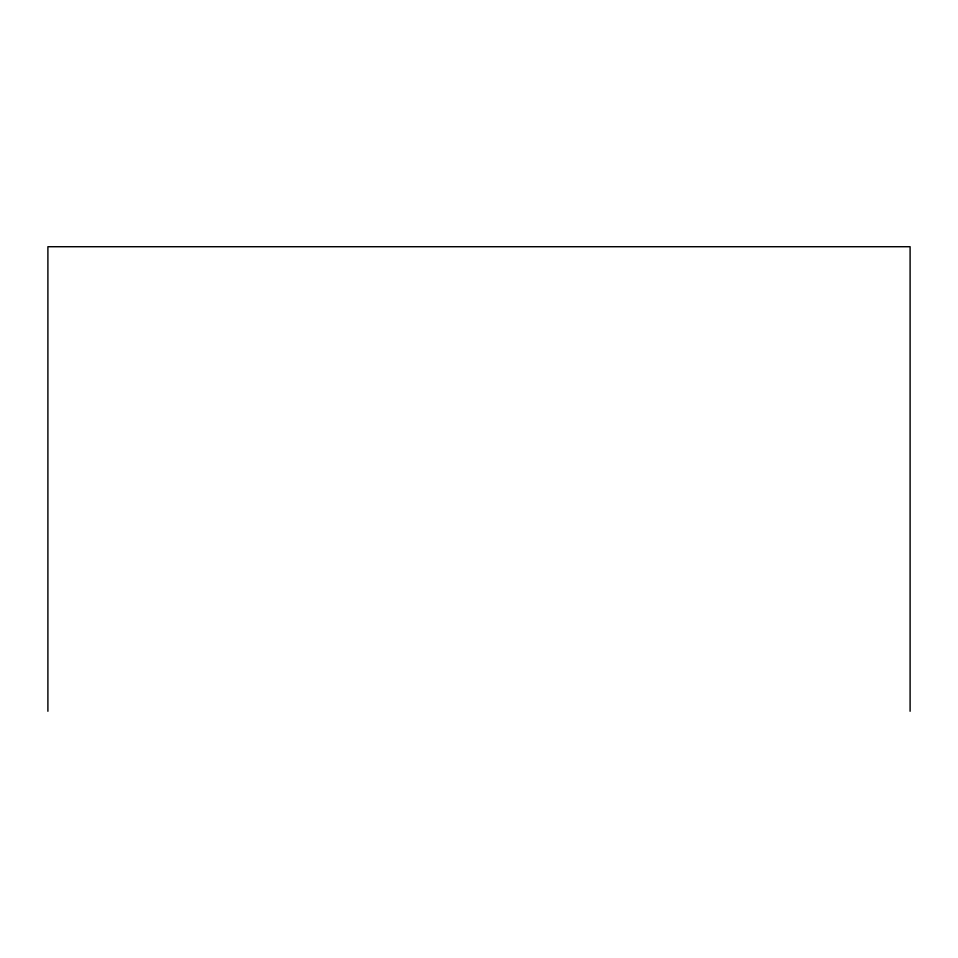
<?xml version="1.0" encoding="UTF-8"?>
<svg xmlns="http://www.w3.org/2000/svg" width="958" height="958" viewBox="0 0 958 958"><rect width="100%" height="100%" fill="white"/><g stroke="black" fill="none" stroke-linecap="round" stroke-linejoin="round"><path stroke-width="1.44" d="M910.1 711.279L910.1 246.721L47.9 246.721L47.9 711.279"/></g></svg>
